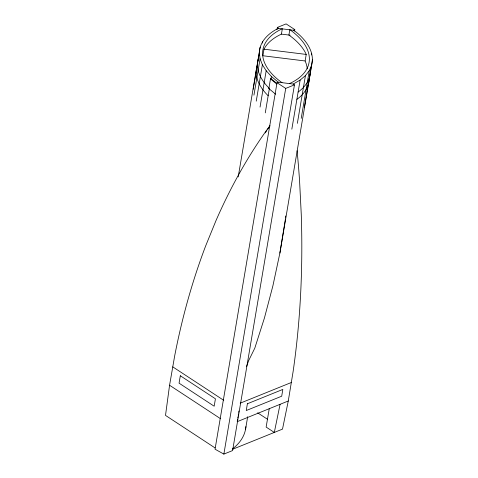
<?xml version="1.0" encoding="UTF-8"?>
<svg xmlns="http://www.w3.org/2000/svg" width="478" height="478" viewBox="0 0 478 478"><rect width="100%" height="100%" fill="white"/><g stroke="black" fill="none" stroke-linecap="round" stroke-linejoin="round"><path stroke-width="0.72" d="M285.438 218.918L279.893 253.059L272.902 285.808L264.436 317.984L254.792 348.163L248.691 360.549L246.469 366.757M285.605 217.442L285.772 215.96M269.867 125.905L266.855 129.897A803.189 524.474 68 0 0 216.02 220.531L205.713 245.788A803.189 524.474 68 0 0 174.697 355.775L169.565 385.244L165.508 415.4L215.034 447.898M253.191 89.225L259.339 52.849C259.548 41.502 268.732 33.006 278.31 28.375L293.851 30.305C304.528 38.222 315.289 50.949 311.668 65.181L279.893 253.059M309.224 78.756C309.069 87.301 303.626 94.602 296.868 99.37M237.303 420.939L237.536 419.523M237.769 418.101L238.002 416.679M238.235 415.257L238.468 413.834M238.701 412.412L238.934 410.99M232.774 449.206L282.504 429.125L288.276 400.994L293.145 371.352A803.189 524.474 68 0 0 301.26 214.317L299.61 181.562A803.189 524.474 68 0 0 297.095 150.719M238.211 176.902L260.157 47.125M262.291 43.11L262.53 41.706M253.938 95.146L260.092 58.77L259.339 52.849M282.014 82.664A76.737 39.865 9.6 0 1 282.343 28.716L281.428 34.123A76.737 39.865 9.6 0 0 264.005 49.186L262.9 55.747L305.125 60.981A76.349 39.662 9.6 0 1 307.252 68.904M256.238 101.139L262.386 64.769L260.092 58.77M260.044 107.09L266.192 70.72L262.386 64.769M276.995 29.642L277.371 27.437L286.113 23.9L294.801 29.6L294.55 31.07M275.71 94.274L268.857 88.573L270.5 78.834L271.056 78.685L276.768 83.435M265.272 112.874L269.407 88.424C261.376 80.77 254.421 68.946 258.735 57.695M270.954 79.306L271.426 76.504L266.192 70.72M278.28 82.198L277.031 82.706L215.04 449.206L223.865 454.1L232.607 450.563L294.46 84.869L293.223 84.056L278.28 82.198L271.426 76.504M223.865 454.1L285.719 88.406L294.46 84.869M291.831 129.174L300.136 80.071L305.43 75.596L309.302 70.595L311.668 65.181M305.125 60.981L306.231 54.426A76.349 39.662 9.6 0 0 288.897 35.049L289.811 29.642A76.349 39.662 9.6 0 1 289.489 83.59M245.555 429.25L247.67 416.744M297.352 123.342L305.43 75.596M311.501 54.946L311.74 53.536M301.224 118.347L309.302 70.595M304.414 107.203L310.336 72.184C310.114 80.465 304.588 87.414 298.105 92.063M310.461 71.449L312.493 59.457M269.251 408.684L266.138 427.075L274.306 432.435L280.072 404.34M257.499 64.99C253.191 76.241 260.14 88.072 268.176 95.719M265.314 132.878L266.879 130.357M267.662 129.174L269.974 125.863M300.136 80.071L293.223 84.056M293.546 30.108L294.801 29.6M240.219 403.175L291.311 382.514M237.178 421.686L288.276 400.994M268.857 88.573L269.407 88.424M281.428 34.123L290.146 35.205M264.005 49.186L306.231 54.426M277.371 27.437L278.608 28.25M277.031 82.706L285.719 88.406M257.66 412.819L267.543 419.302M172.767 366.871L223.764 400.337M169.565 385.244L220.645 418.764M270.5 78.834L276.786 84.062M245.907 426.591A98.008 50.919 9.6 0 1 232.541 448.89M247.383 403.761L246.266 410.53L281.703 396.202L282.815 389.433L247.383 403.761M180.314 375.756L179.059 383.165L214.174 406.21L215.429 398.801L180.314 375.756"/></g></svg>
